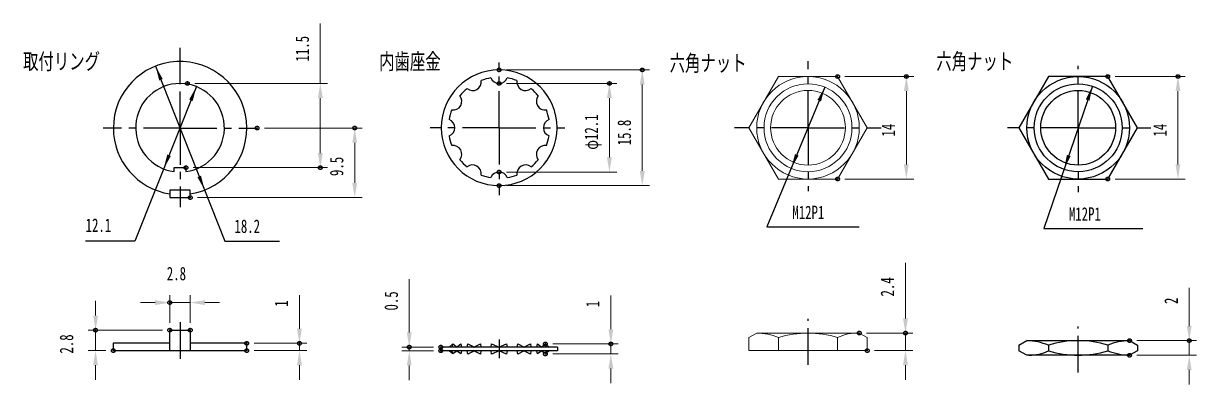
# Model space of a CAD drawing. Units: millimetres on the paper. Extents: x -80 to 80, y -74 to 146.
# Drawn here: x -80 to 80, y -73.7 to -24.4 of the extents above; entities that cross this region are included whole.
import ezdxf
from ezdxf.enums import TextEntityAlignment as Align

# ---------------------------------------------------------------- set-up
doc = ezdxf.new("R2010")
doc.units = ezdxf.units.MM
doc.header["$PDMODE"] = 32
doc.header["$PDSIZE"] = 0.5
doc.linetypes.add('CHAIN1', pattern=[8, 5, -1, 1, -1])
doc.layers.add('0-0_0', color=7, linetype='Continuous', lineweight=18)
for name, color, linetype in [('0-1_DEFPOINTS', 7, 'CHAIN1'), ('0-4_DIM', 3, 'Continuous'), ('0-5_CENTER', 4, 'CHAIN1'), ('0-6_FILE', 4, 'Continuous')]:
    doc.layers.add(name, color=color, linetype=linetype)
doc.styles.add('ＭＳ ゴシック', font='')
doc.styles.get('ＭＳ ゴシック').set_extended_font_data('MS Gothic')

# ---------------------------------------------------------------- blocks, each defined once
blk = doc.blocks.new('D2')
at = {"layer": '0-0_0'}
for p, q in [((151.885, 155.372), (190.939, 155.372)), ((188.939, 127.772), (188.939, 151.372)), ((151.885, 123.772), (190.939, 123.772))]:
    blk.add_line(p, q, dxfattribs=at)
for points in [[(188.273, 151.372), (189.606, 151.372), (188.939, 155.372)], [(188.273, 127.772), (189.606, 127.772), (188.939, 123.772)]]:
    blk.add_solid(points, dxfattribs=at)
at = {"layer": '0-1_DEFPOINTS'}
for p in [(149.885, 155.372), (188.939, 155.372), (149.885, 123.772)]:
    blk.add_point(p, dxfattribs=at)
at = {"layer": '0-0_0', "style": 'ＭＳ ゴシック', "width": 0.7}
blk.add_text('15.8', height=3.666, rotation=90, dxfattribs=at).set_placement((186.939, 134.772), align=Align.BOTTOM_LEFT)
blk = doc.blocks.new('D3')
at = {"layer": '0-0_0'}
for p, q in [((39.812, 88.282), (39.812, 92.282)), ((58.048, 84.282), (37.812, 84.282)), ((39.812, 78.682), (39.812, 84.282)), ((39.812, 78.682), (39.812, 84.282)), ((42.648, 78.682), (37.812, 78.682)), ((39.812, 74.682), (39.812, 70.682))]:
    blk.add_line(p, q, dxfattribs=at)
for points in [[(39.145, 88.282), (40.478, 88.282), (39.812, 84.282)], [(39.145, 74.682), (40.478, 74.682), (39.812, 78.682)]]:
    blk.add_solid(points, dxfattribs=at)
at = {"layer": '0-1_DEFPOINTS'}
for p in [(39.812, 84.282), (60.048, 84.282), (44.648, 78.682)]:
    blk.add_point(p, dxfattribs=at)
at = {"layer": '0-0_0', "style": 'ＭＳ ゴシック', "width": 0.7}
blk.add_text('2.8', height=3.666, rotation=90, dxfattribs=at).set_placement((34.812, 77.882), align=Align.BOTTOM_LEFT)
blk = doc.blocks.new('D4')
at = {"layer": '0-0_0'}
for p, q in [((260.733, 87.482), (260.733, 102.682)), ((250.145, 83.482), (262.733, 83.482)), ((260.733, 78.682), (260.733, 83.482)), ((252.311, 78.682), (262.733, 78.682)), ((260.733, 74.682), (260.733, 70.682))]:
    blk.add_line(p, q, dxfattribs=at)
for points in [[(260.066, 87.482), (261.399, 87.482), (260.733, 83.482)], [(260.066, 74.682), (261.399, 74.682), (260.733, 78.682)]]:
    blk.add_solid(points, dxfattribs=at)
at = {"layer": '0-1_DEFPOINTS'}
for p in [(248.145, 83.482), (260.733, 83.482), (250.311, 78.682)]:
    blk.add_point(p, dxfattribs=at)
at = {"layer": '0-0_0', "style": 'ＭＳ ゴシック', "width": 0.7}
blk.add_text('2.4', height=3.666, rotation=90, dxfattribs=at).set_placement((258.733, 93.482), align=Align.BOTTOM_LEFT)
blk = doc.blocks.new('D5')
at = {"layer": '0-0_0'}
for p, q in [((151.885, 151.672), (181.977, 151.672)), ((179.977, 131.472), (179.977, 147.672)), ((151.885, 127.472), (181.977, 127.472))]:
    blk.add_line(p, q, dxfattribs=at)
for points in [[(179.31, 147.672), (180.644, 147.672), (179.977, 151.672)], [(179.31, 131.472), (180.644, 131.472), (179.977, 127.472)]]:
    blk.add_solid(points, dxfattribs=at)
at = {"layer": '0-1_DEFPOINTS'}
for p in [(149.885, 151.672), (179.977, 151.672), (149.885, 127.472)]:
    blk.add_point(p, dxfattribs=at)
at = {"layer": '0-0_0', "style": 'ＭＳ ゴシック', "width": 0.7}
blk.add_text('φ12.1', height=3.666, rotation=90, dxfattribs=at).set_placement((177.977, 133.572), align=Align.BOTTOM_LEFT)
blk = doc.blocks.new('D6')
at = {"layer": '0-0_0'}
for p, q in [((60.048, 86.282), (60.048, 93.812)), ((65.648, 86.282), (65.648, 93.812)), ((56.048, 91.812), (52.048, 91.812)), ((65.648, 91.812), (60.048, 91.812)), ((65.648, 91.812), (60.048, 91.812)), ((69.648, 91.812), (73.648, 91.812))]:
    blk.add_line(p, q, dxfattribs=at)
for points in [[(56.048, 92.478), (56.048, 91.145), (60.048, 91.812)], [(69.648, 92.478), (69.648, 91.145), (65.648, 91.812)]]:
    blk.add_solid(points, dxfattribs=at)
at = {"layer": '0-1_DEFPOINTS'}
for p in [(60.048, 91.812), (60.048, 84.282), (65.648, 84.282)]:
    blk.add_point(p, dxfattribs=at)
at = {"layer": '0-0_0', "style": 'ＭＳ ゴシック', "width": 0.7}
blk.add_text('2.8', height=3.666, dxfattribs=at).set_placement((59.248, 96.812), align=Align.BOTTOM_LEFT)
blk = doc.blocks.new('D7')
at = {"layer": '0-0_0'}
for p, q in [((244.228, 153.572), (262.968, 153.572)), ((260.968, 129.572), (260.968, 149.572)), ((244.228, 125.572), (262.968, 125.572))]:
    blk.add_line(p, q, dxfattribs=at)
for points in [[(260.302, 149.572), (261.635, 149.572), (260.968, 153.572)], [(260.302, 129.572), (261.635, 129.572), (260.968, 125.572)]]:
    blk.add_solid(points, dxfattribs=at)
at = {"layer": '0-1_DEFPOINTS'}
for p in [(242.228, 153.572), (260.968, 153.572), (242.228, 125.572)]:
    blk.add_point(p, dxfattribs=at)
at = {"layer": '0-0_0', "style": 'ＭＳ ゴシック', "width": 0.7}
blk.add_text('14', height=3.666, rotation=90, dxfattribs=at).set_placement((258.968, 137.172), align=Align.BOTTOM_LEFT)
blk = doc.blocks.new('D8')
at = {"layer": '0-0_0'}
for p, q in [((317.928, 153.572), (337.058, 153.572)), ((335.058, 129.572), (335.058, 149.572)), ((317.928, 125.572), (337.058, 125.572))]:
    blk.add_line(p, q, dxfattribs=at)
for points in [[(334.391, 149.572), (335.724, 149.572), (335.058, 153.572)], [(334.391, 129.572), (335.724, 129.572), (335.058, 125.572)]]:
    blk.add_solid(points, dxfattribs=at)
at = {"layer": '0-1_DEFPOINTS'}
for p in [(315.928, 153.572), (335.058, 153.572), (315.928, 125.572)]:
    blk.add_point(p, dxfattribs=at)
at = {"layer": '0-0_0', "style": 'ＭＳ ゴシック', "width": 0.7}
blk.add_text('14', height=3.666, rotation=90, dxfattribs=at).set_placement((333.058, 137.172), align=Align.BOTTOM_LEFT)
blk = doc.blocks.new('D9')
at = {"layer": '0-0_0'}
for p, q in [((85.887, 139.485), (112.496, 139.485)), ((110.496, 124.485), (110.496, 135.485)), ((67.648, 120.485), (112.496, 120.485))]:
    blk.add_line(p, q, dxfattribs=at)
for points in [[(109.829, 135.485), (111.162, 135.485), (110.496, 139.485)], [(109.829, 124.485), (111.162, 124.485), (110.496, 120.485)]]:
    blk.add_solid(points, dxfattribs=at)
at = {"layer": '0-1_DEFPOINTS'}
for p in [(83.887, 139.485), (110.496, 139.485), (65.648, 120.485)]:
    blk.add_point(p, dxfattribs=at)
at = {"layer": '0-0_0', "style": 'ＭＳ ゴシック', "width": 0.7}
blk.add_text('9.5', height=3.666, rotation=90, dxfattribs=at).set_placement((108.496, 126.385), align=Align.BOTTOM_LEFT)
blk = doc.blocks.new('D17')
at = {"layer": '0-0_0'}
for p, q in [((95.433, 84.682), (95.433, 93.882)), ((83.048, 80.682), (97.433, 80.682)), ((95.433, 78.682), (95.433, 80.682)), ((83.048, 78.682), (97.433, 78.682)), ((95.433, 74.682), (95.433, 70.682))]:
    blk.add_line(p, q, dxfattribs=at)
for points in [[(94.766, 84.682), (96.099, 84.682), (95.433, 80.682)], [(94.766, 74.682), (96.099, 74.682), (95.433, 78.682)]]:
    blk.add_solid(points, dxfattribs=at)
at = {"layer": '0-1_DEFPOINTS'}
for p in [(81.048, 80.682), (95.433, 80.682), (81.048, 78.682)]:
    blk.add_point(p, dxfattribs=at)
at = {"layer": '0-0_0', "style": 'ＭＳ ゴシック', "width": 0.7}
blk.add_text('1', height=3.666, rotation=90, dxfattribs=at).set_placement((93.433, 90.682), align=Align.BOTTOM_LEFT)
blk = doc.blocks.new('D18')
at = {"layer": '0-0_0'}
for p, q in [((125.379, 83.646), (125.379, 98.246)), ((131.985, 79.646), (123.379, 79.646)), ((131.985, 78.646), (123.379, 78.646)), ((125.379, 78.646), (125.379, 79.646)), ((125.379, 74.646), (125.379, 70.646))]:
    blk.add_line(p, q, dxfattribs=at)
for points in [[(124.713, 83.646), (126.046, 83.646), (125.379, 79.646)], [(124.713, 74.646), (126.046, 74.646), (125.379, 78.646)]]:
    blk.add_solid(points, dxfattribs=at)
at = {"layer": '0-1_DEFPOINTS'}
for p in [(125.379, 79.646), (133.985, 79.646), (133.985, 78.646)]:
    blk.add_point(p, dxfattribs=at)
at = {"layer": '0-0_0', "style": 'ＭＳ ゴシック', "width": 0.7}
blk.add_text('0.5', height=3.666, rotation=90, dxfattribs=at).set_placement((123.379, 89.646), align=Align.BOTTOM_LEFT)
blk = doc.blocks.new('D19')
at = {"layer": '0-0_0'}
for p, q in [((180.37, 84.525), (180.37, 93.725)), ((164.507, 80.525), (182.37, 80.525)), ((180.37, 77.767), (180.37, 80.525)), ((164.507, 77.767), (182.37, 77.767)), ((180.37, 73.767), (180.37, 69.767))]:
    blk.add_line(p, q, dxfattribs=at)
for points in [[(179.704, 84.525), (181.037, 84.525), (180.37, 80.525)], [(179.704, 73.767), (181.037, 73.767), (180.37, 77.767)]]:
    blk.add_solid(points, dxfattribs=at)
at = {"layer": '0-1_DEFPOINTS'}
for p in [(162.507, 80.525), (180.37, 80.525), (162.507, 77.767)]:
    blk.add_point(p, dxfattribs=at)
at = {"layer": '0-0_0', "style": 'ＭＳ ゴシック', "width": 0.7}
blk.add_text('1', height=3.666, rotation=90, dxfattribs=at).set_placement((178.37, 90.525), align=Align.BOTTOM_LEFT)
blk = doc.blocks.new('D20')
at = {"layer": '0-0_0'}
for p, q in [((338.127, 85.415), (338.127, 95.815)), ((323.845, 81.415), (340.127, 81.415)), ((338.127, 77.415), (338.127, 81.415)), ((323.845, 77.415), (340.127, 77.415)), ((338.127, 73.415), (338.127, 69.415))]:
    blk.add_line(p, q, dxfattribs=at)
for points in [[(337.46, 85.415), (338.794, 85.415), (338.127, 81.415)], [(337.46, 73.415), (338.794, 73.415), (338.127, 77.415)]]:
    blk.add_solid(points, dxfattribs=at)
at = {"layer": '0-1_DEFPOINTS'}
for p in [(321.845, 81.415), (338.127, 81.415), (321.845, 77.415)]:
    blk.add_point(p, dxfattribs=at)
at = {"layer": '0-0_0', "style": 'ＭＳ ゴシック', "width": 0.7}
blk.add_text('2', height=3.666, rotation=90, dxfattribs=at).set_placement((336.127, 91.415), align=Align.BOTTOM_LEFT)
blk = doc.blocks.new('D21')
at = {"layer": '0-0_0'}
for p, q in [((101.121, 151.672), (101.121, 168.072)), ((66.871, 151.672), (103.121, 151.672)), ((101.121, 132.672), (101.121, 147.672)), ((66.448, 128.672), (103.121, 128.672))]:
    blk.add_line(p, q, dxfattribs=at)
for points in [[(100.455, 147.672), (101.788, 147.672), (101.121, 151.672)], [(100.455, 132.672), (101.788, 132.672), (101.121, 128.672)]]:
    blk.add_solid(points, dxfattribs=at)
at = {"layer": '0-1_DEFPOINTS'}
for p in [(64.871, 151.672), (64.448, 128.672), (101.121, 128.672)]:
    blk.add_point(p, dxfattribs=at)
at = {"layer": '0-0_0', "style": 'ＭＳ ゴシック', "width": 0.7}
blk.add_text('11.5', height=3.666, rotation=90, dxfattribs=at).set_placement((99.121, 157.672), align=Align.BOTTOM_LEFT)

msp = doc.modelspace()

# ---------------------------------------------------------------- linework, layer by layer
at = {"layer": '0-0_0', "color": 3}
for p, q in [((22.992, -31.613), (18.95, -38.613)), ((31.074, -31.613), (22.992, -31.613)), ((35.116, -38.613), (31.074, -31.613)), ((18.95, -38.613), (22.992, -45.613)), ((31.074, -45.613), (35.116, -38.613)), ((22.992, -45.613), (31.074, -45.613)), ((18.95, -67.283), (20.033, -66.657)), ((20.033, -66.657), (34.033, -66.657)), ((34.033, -66.657), (35.116, -67.283)), ((18.95, -69.057), (18.95, -67.283)), ((22.992, -69.057), (22.992, -67.283)), ((31.074, -69.057), (31.074, -67.283)), ((35.116, -67.283), (35.116, -69.057)), ((18.95, -69.057), (22.992, -69.057)), ((22.992, -69.057), (31.074, -69.057)), ((31.074, -69.057), (35.116, -69.057))]:
    msp.add_line(p, q, dxfattribs=at)
for radius in [7, 6, 5.1]:
    msp.add_circle((27.033, -38.613), radius, dxfattribs=at)
for centre, radius, start, end in [((20.055, -73.866), 7.209, 65.96052, 90.17455), ((27.033, -80.032), 13.375, 72.41205, 107.58795), ((33.63, -72.061), 5.419, 85.73146, 118.13346)]:
    msp.add_arc(centre, radius, start, end, dxfattribs=at)
at = {"layer": '0-1_DEFPOINTS', "color": 4}
for p, q in [((27.033, -38.613), (27.033, -29.524)), ((27.033, -38.613), (17.026, -38.613)), ((27.033, -38.613), (35.116, -38.613)), ((27.033, -38.613), (27.033, -47.266)), ((35.116, -38.613), (37.02, -38.613)), ((27.033, -71.002), (27.033, -64.713))]:
    msp.add_line(p, q, dxfattribs=at)
at = {"layer": '0-4_DIM'}
for p, q in [((59.842, -31.613), (55.8, -38.613)), ((67.924, -31.613), (59.842, -31.613)), ((71.966, -38.613), (67.924, -31.613)), ((55.8, -38.613), (59.842, -45.613)), ((67.924, -45.613), (71.966, -38.613)), ((-59.416, -44.609), (-59.416, -44.063)), ((-59.416, -44.063), (-57.816, -44.063)), ((-57.816, -44.063), (-57.816, -44.609)), ((59.842, -45.613), (67.924, -45.613)), ((-60.016, -47.156), (-60.016, -47.555)), ((-57.216, -47.156), (-60.016, -47.156)), ((-60.016, -47.555), (-60.016, -48.156)), ((-57.216, -47.555), (-57.216, -47.156)), ((-57.216, -48.156), (-57.216, -47.555)), ((-60.016, -48.156), (-57.216, -48.156)), ((-60.016, -68.057), (-60.016, -66.257)), ((-60.016, -66.257), (-57.216, -66.257)), ((-57.216, -66.257), (-57.216, -68.057)), ((-67.716, -68.057), (-67.716, -69.057)), ((-60.016, -68.057), (-67.716, -68.057)), ((-60.016, -69.057), (-60.016, -68.057)), ((-57.216, -68.057), (-57.216, -69.057)), ((-49.516, -68.057), (-57.216, -68.057)), ((-49.516, -69.057), (-49.516, -68.057)), ((-15.044, -68.576), (-23.047, -68.576)), ((-23.047, -69.076), (-23.047, -68.576)), ((-21.907, -68.576), (-21.409, -68.136)), ((-21.505, -68.576), (-21.409, -68.136)), ((-21.409, -68.136), (-20.816, -68.576)), ((-20.913, -68.576), (-20.32, -68.136)), ((-20.32, -68.136), (-20.224, -68.576)), ((-19.436, -68.576), (-19.368, -68.128)), ((-19.368, -68.128), (-18.468, -68.576)), ((-18.536, -68.576), (-17.637, -68.128)), ((-17.637, -68.128), (-17.568, -68.576)), ((-16.185, -68.576), (-16.122, -68.118)), ((-16.122, -68.118), (-15.067, -68.576)), ((-7.147, -68.576), (-15.151, -68.576)), ((-15.128, -68.576), (-14.073, -68.118)), ((-14.073, -68.118), (-14.01, -68.576)), ((-12.627, -68.576), (-12.558, -68.128)), ((-12.558, -68.128), (-11.659, -68.576)), ((-11.727, -68.576), (-10.827, -68.128)), ((-10.827, -68.128), (-10.759, -68.576)), ((-9.971, -68.576), (-9.875, -68.136)), ((-9.875, -68.136), (-9.282, -68.576)), ((-9.379, -68.576), (-8.786, -68.136)), ((-8.786, -68.136), (-8.288, -68.576)), ((-8.786, -68.136), (-8.69, -68.576)), ((-7.147, -68.576), (-7.147, -69.076)), ((55.8, -68.316), (56.883, -67.691)), ((55.8, -68.316), (55.8, -69.066)), ((56.883, -67.691), (70.883, -67.691)), ((59.842, -68.316), (59.842, -69.066)), ((67.924, -68.316), (67.924, -69.066)), ((70.883, -67.691), (71.966, -68.316)), ((-67.716, -69.057), (-49.516, -69.057)), ((-15.097, -69.076), (-23.047, -69.076)), ((-21.409, -69.515), (-21.907, -69.076)), ((-21.409, -69.515), (-21.505, -69.077)), ((-20.821, -69.078), (-21.409, -69.515)), ((-20.32, -69.515), (-20.913, -69.076)), ((-20.224, -69.076), (-20.32, -69.515)), ((-19.368, -69.523), (-19.435, -69.079)), ((-18.468, -69.076), (-19.368, -69.523)), ((-17.637, -69.523), (-18.536, -69.076)), ((-17.568, -69.076), (-17.637, -69.523)), ((-16.122, -69.534), (-16.185, -69.076)), ((-15.097, -69.083), (-16.122, -69.534)), ((-7.147, -69.076), (-15.097, -69.076)), ((-14.073, -69.534), (-15.097, -69.083)), ((-14.01, -69.076), (-14.073, -69.534)), ((-12.558, -69.523), (-12.627, -69.076)), ((-11.659, -69.076), (-12.558, -69.523)), ((-10.827, -69.523), (-11.727, -69.076)), ((-10.76, -69.079), (-10.827, -69.523)), ((-9.875, -69.515), (-9.971, -69.076)), ((-9.282, -69.076), (-9.875, -69.515)), ((-8.69, -69.077), (-8.786, -69.515))]:
    msp.add_line(p, q, dxfattribs=at)
for points in [[(71.966, -68.316), (71.966, -69.066), (70.883, -69.691), (56.883, -69.691), (55.8, -69.066)], [(-8.288, -69.076), (-8.786, -69.515), (-9.374, -69.078)]]:
    msp.add_lwpolyline(points, dxfattribs=at)
for radius in [7, 6, 5.1]:
    msp.add_circle((63.883, -38.613), radius, dxfattribs=at)
for centre, radius, start, end in [((-58.604, -38.656), 9.1, 278.77651, 180), ((-15.097, -38.613), 7.9, 90, 270), ((-15.097, -38.613), 6.9, 99.30855, 110.69145), ((-15.097, -31.363), 1.2, 201.55444, 270), ((-15.097, -38.613), 7.9, 0, 90), ((-15.097, -31.363), 1.2, 270, 338.44556), ((-15.097, -38.613), 6.9, 69.30855, 80.69145), ((-58.616, -38.613), 6.05, 277.59856, 262.40144), ((-15.097, -38.613), 6.9, 129.30855, 140.69145), ((-18.722, -32.334), 1.2, 231.55444, 8.44556), ((-11.472, -32.334), 1.2, 171.55444, 308.44556), ((-15.097, -38.613), 6.9, 39.30855, 50.69145), ((-21.376, -34.988), 1.2, 261.55444, 38.44556), ((-8.819, -34.988), 1.2, 141.55444, 278.44556), ((-15.097, -38.613), 6.9, 159.30855, 170.69145), ((-15.097, -38.613), 6.9, 9.30855, 20.69145), ((-22.347, -38.613), 1.2, 291.55444, 68.44556), ((-7.847, -38.613), 1.2, 111.55444, 248.44556), ((-58.604, -38.656), 9.1, 180, 261.07673), ((-15.097, -38.613), 6.9, 189.30855, 200.69145), ((-15.097, -38.613), 7.9, 270, 0), ((-15.097, -38.613), 6.9, 339.30855, 350.69145), ((-21.376, -42.238), 1.2, 321.55444, 98.44556), ((-8.819, -42.238), 1.2, 81.55444, 218.44556), ((-15.097, -38.613), 6.9, 219.30855, 230.69145), ((-15.097, -38.613), 6.9, 309.30855, 320.69145), ((-18.722, -44.891), 1.2, 351.55444, 128.44556), ((-15.097, -45.863), 1.2, 90, 158.44556), ((-15.097, -45.863), 1.2, 21.55444, 90), ((-11.472, -44.891), 1.2, 51.55444, 188.44556), ((-15.097, -38.613), 6.9, 249.30855, 260.69145), ((-15.097, -38.613), 6.9, 279.30855, 290.69145), ((56.642, -76.145), 8.458, 67.76959, 88.36548), ((63.883, -81.066), 13.375, 72.41205, 107.58795), ((71.023, -75.664), 7.974, 91.00296, 112.86197), ((57.369, -64.27), 5.396, 267.75859, 297.26749), ((63.883, -56.316), 13.375, 252.41205, 287.58795), ((71.233, -60.721), 8.977, 248.3719, 267.76317)]:
    msp.add_arc(centre, radius, start, end, dxfattribs=at)
at = {"layer": '0-5_CENTER'}
for p, q in [((-58.604, -32.563), (-58.604, -27.707)), ((-15.097, -38.613), (-15.097, -29.711)), ((63.883, -38.613), (63.883, -30.161)), ((-58.604, -38.656), (-58.604, -32.563)), ((-58.604, -38.656), (-69.08, -38.656)), ((-58.604, -38.656), (-48.096, -38.656)), ((-58.604, -38.656), (-58.604, -49.475)), ((-15.097, -38.613), (-24.503, -38.613)), ((-15.097, -38.613), (-6.131, -38.613)), ((-15.097, -38.613), (-15.097, -47.813)), ((63.883, -38.613), (54.257, -38.613)), ((63.883, -38.613), (63.883, -47.414)), ((63.883, -38.613), (73.8, -38.613)), ((-58.616, -65.172), (-58.616, -70.984)), ((63.883, -72.036), (63.883, -65.747)), ((-15.097, -67.536), (-15.097, -70.102))]:
    msp.add_line(p, q, dxfattribs=at)
at = {"layer": '0-6_FILE'}
for p, q in [((-61.95, -30.193), (-52.502, -54.092)), ((-56.38, -32.991), (-64.771, -54.092)), ((29.326, -33.068), (21.439, -52.14)), ((65.816, -32.932), (59.208, -52.354)), ((21.439, -52.14), (34.002, -52.14)), ((59.208, -52.354), (72.682, -52.354)), ((-64.771, -54.092), (-71.488, -54.092)), ((-52.502, -54.092), (-45.069, -54.092))]:
    msp.add_line(p, q, dxfattribs=at)
for points in [[(-60.97, -31.957), (-61.459, -32.15), (-61.95, -30.193)], [(-56.874, -34.947), (-57.364, -34.752), (-56.38, -32.991)], [(28.805, -35.017), (28.318, -34.816), (29.326, -33.068)], [(65.421, -34.911), (64.922, -34.741), (65.816, -32.932)], [(-60.357, -42.279), (-59.868, -42.473), (-60.851, -44.234)], [(25.261, -42.208), (25.748, -42.41), (24.74, -44.157)], [(62.345, -42.315), (62.844, -42.484), (61.95, -44.293)], [(-56.239, -45.356), (-55.749, -45.162), (-55.258, -47.119)]]:
    msp.add_solid(points, dxfattribs=at)

# ---------------------------------------------------------------- block references
at = {"layer": '0-6_FILE', "xscale": 0.5, "yscale": 0.5}
for name in ['D21', 'D2', 'D7', 'D8', 'D5', 'D9', 'D4', 'D6', 'D18', 'D20', 'D3', 'D17', 'D19']:
    msp.add_blockref(name, (-90.04, -108.399), dxfattribs=at)

# ---------------------------------------------------------------- texts
at = {"layer": '0-6_FILE', "color": 7, "style": 'ＭＳ ゴシック', "width": 0.7}
for s, height, p in [('取付リング', 2.199, (-80.024, -31.308)), ('内歯座金', 2.199, (-31.464, -31.308)), ('六角ナット', 2.199, (8.163, -31.541)), ('六角ナット', 2.199, (44.534, -31.308)), ('M12P1', 1.833, (24.898, -51.64)), ('M12P1', 1.833, (62.611, -51.854)), ('12.1', 1.833, (-71.488, -53.387)), ('18.2', 1.833, (-51.191, -53.526))]:
    msp.add_text(s, height=height, dxfattribs=at).set_placement(p, align=Align.BOTTOM_LEFT)

doc.saveas('drawing.dxf')
